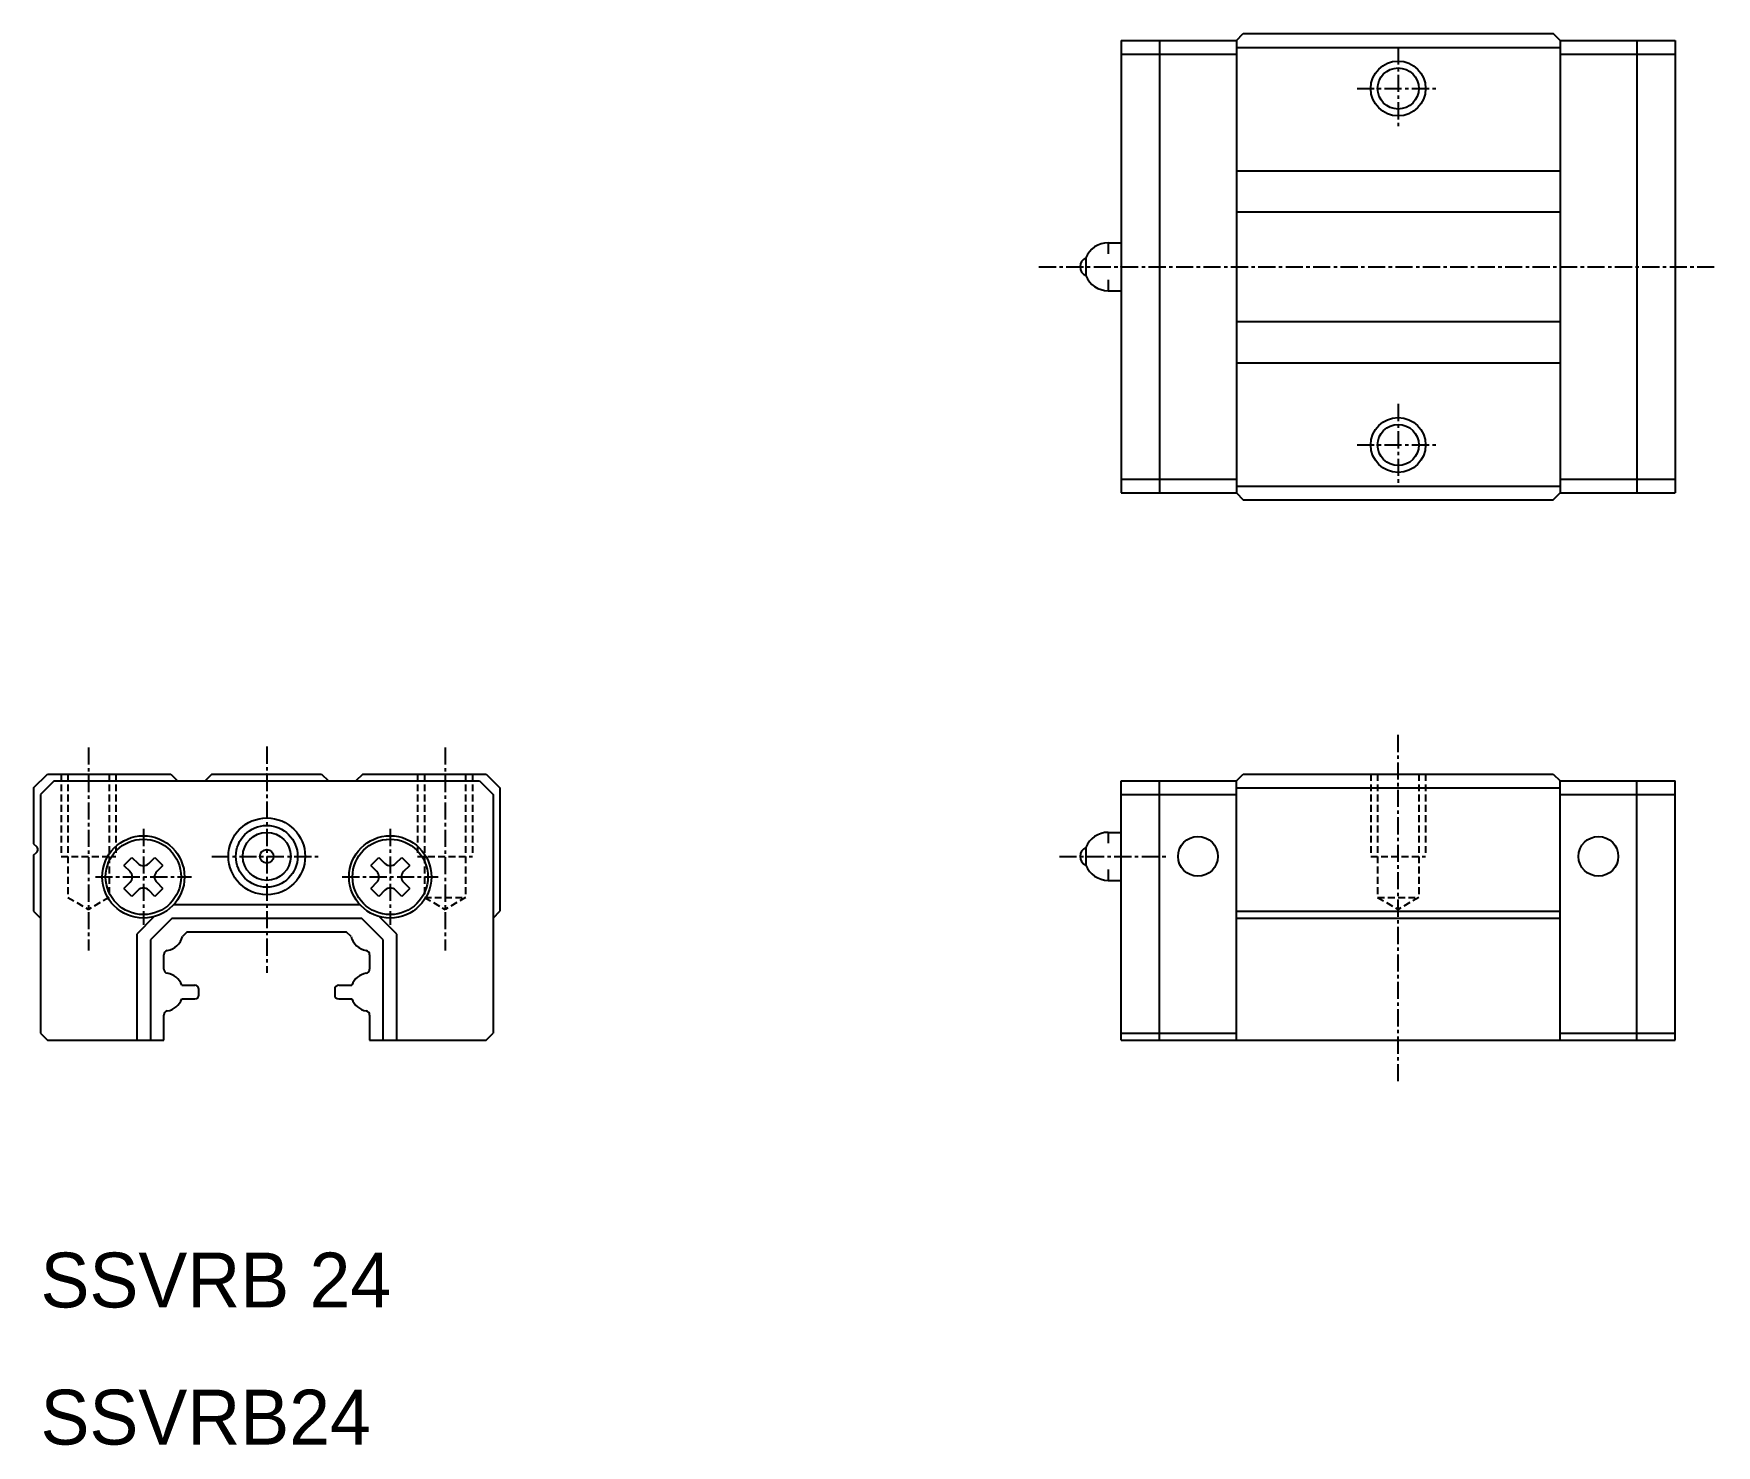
# Model space of a CAD drawing. Extents: x 10 to 132, y 10 to 113.
import ezdxf

# ---------------------------------------------------------------- set-up
doc = ezdxf.new("R2010")
doc.units = 0
doc.linetypes.add('CENTER', pattern=[2, 1.25, -0.25, 0.25, -0.25])
doc.linetypes.add('DASHED', pattern=[0.75, 0.5, -0.25])
doc.layers.get('0').update_dxf_attribs({"linetype": 'CONTINUOUS'})
doc.layers.add('CENTER', color=1, linetype='CENTER')

msp = doc.modelspace()

# ---------------------------------------------------------------- linework, layer by layer
at = {"color": 7, "linetype": 'CONTINUOUS'}
for p, q in [((97.200487, 112.399948), (97.700487, 112.899956)), ((97.700481, 112.899994), (120.300487, 112.899994)), ((120.80047, 112.399956), (120.300464, 112.899948)), ((88.800502, 112.399994), (88.800502, 79.399994)), ((88.800502, 112.399994), (97.200496, 112.399994)), ((91.600505, 112.399994), (91.600505, 79.399994)), ((97.200496, 111.899994), (120.800517, 111.899994)), ((97.200502, 112.399994), (97.200502, 79.399994)), ((120.800487, 112.399994), (120.800487, 79.399994)), ((120.800517, 112.399994), (129.200526, 112.399994)), ((126.400523, 112.399994), (126.400523, 79.399994)), ((129.200496, 112.399994), (129.200496, 79.399994)), ((88.800502, 111.399994), (97.200496, 111.399994)), ((120.800517, 111.399994), (129.200526, 111.399994)), ((97.200496, 102.899994), (120.800517, 102.899994)), ((97.200496, 99.899994), (120.800517, 99.899994)), ((87.850505, 97.649994), (88.800502, 97.649994)), ((87.850505, 97.649994), (87.850505, 96.849991)), ((86.222728, 96.542511), (86.222728, 95.257477)), ((87.850505, 94.949982), (87.850505, 94.149994)), ((87.850505, 94.149994), (88.800502, 94.149994)), ((97.200496, 91.899994), (120.800517, 91.899994)), ((97.200496, 88.899994), (120.800517, 88.899994)), ((88.800502, 80.399994), (97.200496, 80.399994)), ((97.200496, 79.899994), (120.800517, 79.899994)), ((120.800517, 80.399994), (129.200526, 80.399994)), ((88.800502, 79.399994), (97.200496, 79.399994)), ((97.200466, 79.400002), (97.700451, 78.900009)), ((97.700481, 78.899994), (120.300471, 78.899994)), ((120.300489, 78.900002), (120.800496, 79.400017)), ((120.800517, 79.399994), (129.200526, 79.399994)), ((10.509033, 58.899994), (19.500031, 58.899994)), ((19.500035, 58.899979), (20.000057, 58.399956)), ((22.500048, 58.899971), (22.000057, 58.399963)), ((22.500046, 58.899994), (30.500015, 58.899994)), ((30.500025, 58.899986), (31.000025, 58.399986)), ((33.500027, 58.899986), (33.000036, 58.399979)), ((33.500046, 58.899994), (42.490997, 58.899994)), ((97.200501, 58.399962), (97.700498, 58.899964)), ((97.700511, 58.899994), (120.300487, 58.899994)), ((120.300485, 58.899977), (120.8005, 58.399954)), ((9.5, 57.890961), (9.5, 53.824249)), ((9.500025, 57.890961), (10.500037, 58.890976)), ((11.000004, 58.399971), (10.000006, 57.399963)), ((11, 58.399979), (42, 58.399979)), ((41.999996, 58.399971), (43.000004, 57.399956)), ((42.500004, 58.890976), (43.500008, 57.890961)), ((43.5, 57.890961), (43.5, 48.899994)), ((88.800502, 39.499994), (88.800502, 58.399979)), ((88.800502, 58.399979), (97.200502, 58.399979)), ((91.600505, 39.5), (91.600505, 58.399979)), ((97.200502, 39.499994), (97.200502, 58.399979)), ((97.200511, 57.890976), (120.800517, 57.890976)), ((120.800487, 39.5), (120.800487, 58.399979)), ((120.800502, 58.399979), (129.200496, 58.399979)), ((126.400508, 39.5), (126.400508, 58.399979)), ((129.200496, 39.5), (129.200496, 58.399979)), ((10, 57.399963), (10, 40)), ((43, 57.399963), (43, 40)), ((88.800502, 57.399963), (97.200502, 57.399963)), ((120.800502, 57.399963), (129.200496, 57.399963)), ((87.850505, 54.649979), (88.800502, 54.649979)), ((87.850505, 54.649979), (87.850505, 53.849976)), ((9.5, 52.975708), (9.5, 48.899994)), ((9.500015, 53.824265), (9.71216, 53.612114)), ((9.500015, 52.975723), (9.71216, 53.187874)), ((16.078821, 52.23761), (16.662376, 52.821167)), ((16.662376, 52.821152), (17.111115, 52.372414)), ((17.888941, 52.372421), (18.33768, 52.821167)), ((18.337681, 52.821182), (18.921225, 52.237633)), ((34.078818, 52.237633), (34.662363, 52.821182)), ((34.662363, 52.821167), (35.111102, 52.372421)), ((35.888917, 52.372406), (36.337656, 52.821144)), ((36.337645, 52.821167), (36.9212, 52.23761)), ((86.222728, 53.542511), (86.222728, 52.257462)), ((16.078833, 52.23761), (16.527572, 51.788872)), ((18.472485, 51.788879), (18.921224, 52.237618)), ((34.078819, 52.237618), (34.527558, 51.788879)), ((36.472461, 51.788857), (36.9212, 52.237602)), ((87.850505, 51.949982), (87.850505, 51.149979)), ((16.527575, 51.011055), (16.078835, 50.562317)), ((16.66238, 49.97879), (16.078836, 50.562332)), ((17.111119, 50.427513), (16.66238, 49.978775)), ((18.337676, 49.978767), (17.888937, 50.427506)), ((18.921221, 50.562325), (18.337666, 49.978767)), ((18.921221, 50.562309), (18.472482, 51.011047)), ((34.52754, 51.011047), (34.078801, 50.562309)), ((34.662355, 49.978767), (34.078801, 50.562325)), ((35.111095, 50.42749), (34.662355, 49.978752)), ((36.337664, 49.978775), (35.888924, 50.427513)), ((36.921207, 50.562332), (36.337663, 49.97879)), ((36.921207, 50.562317), (36.472468, 51.011055)), ((87.850505, 51.149979), (88.800502, 51.149979)), ((19.736084, 49.399994), (33.263931, 49.399994)), ((9.500004, 48.899986), (10.000004, 48.399986)), ((18.299205, 48.508385), (17.02503, 47.234207)), ((19.605026, 48.399994), (18.025031, 46.819992)), ((19.605011, 48.399994), (33.395004, 48.399994)), ((34.975023, 46.819985), (33.395017, 48.399994)), ((35.975024, 47.2342), (34.700838, 48.508385)), ((42.999996, 48.399986), (43.499996, 48.899986)), ((97.200511, 48.890991), (120.800517, 48.890991)), ((97.200511, 48.390991), (120.800517, 48.390991)), ((17.025009, 47.234207), (17.025009, 39.5)), ((18.025009, 46.819992), (18.025009, 39.5)), ((20.705575, 47.399986), (20.355572, 47.04998)), ((20.705566, 47.399994), (32.294464, 47.399994)), ((32.644461, 47.049996), (32.294468, 47.399986)), ((34.975006, 39.5), (34.975006, 46.819992)), ((35.975006, 39.5), (35.975006, 47.234207)), ((19, 44.673309), (19, 45.726669)), ((34, 45.726669), (34, 44.673309)), ((20.307678, 43.5), (21.250015, 43.5)), ((21.550018, 42.799988), (21.550018, 43.199997)), ((31.450012, 43.199997), (31.450012, 42.799988)), ((31.75, 43.5), (32.692337, 43.5)), ((20.307678, 42.5), (21.250015, 42.5)), ((31.75, 42.5), (32.692337, 42.5)), ((19, 39.5), (19, 41.326676)), ((34, 41.326676), (34, 39.5)), ((10.000023, 39.999985), (10.500023, 39.499985)), ((10.509033, 39.5), (19, 39.5)), ((34, 39.5), (42.490997, 39.5)), ((42.500004, 39.5), (43.000004, 40)), ((88.800502, 40), (97.200511, 40)), ((88.800502, 39.499994), (129.200496, 39.499994)), ((120.800517, 40), (129.200496, 40))]:
    msp.add_line(p, q, dxfattribs=at)
at = {"color": 3, "linetype": 'DASHED'}
for p, q in [((11.5, 58.900033), (11.5, 52.900033)), ((12, 58.900033), (12, 49.900033)), ((15, 58.900033), (15, 49.900033)), ((15.5, 58.900033), (15.5, 52.900033)), ((37.5, 58.900033), (37.5, 52.900033)), ((38, 58.900033), (38, 49.900033)), ((41, 58.900033), (41, 49.900033)), ((41.5, 58.900033), (41.5, 52.900033)), ((107.000499, 58.900033), (107.000499, 52.900033)), ((107.500499, 58.900033), (107.500499, 49.900033)), ((110.500499, 58.900033), (110.500499, 49.900033)), ((111.000499, 58.900033), (111.000499, 52.900033)), ((11.5, 52.900033), (15.5, 52.900033)), ((37.5, 52.900033), (41.5, 52.900033)), ((107.000499, 52.900033), (111.000499, 52.900033)), ((12, 49.900033), (13.5, 49.034007)), ((15, 49.900033), (13.5, 49.034007)), ((38, 49.900033), (41, 49.900033)), ((38, 49.900033), (39.5, 49.034007)), ((41, 49.900033), (39.5, 49.034007)), ((107.500499, 49.900033), (109.000499, 49.034007)), ((107.500499, 49.900033), (110.500499, 49.900033)), ((110.500499, 49.900033), (109.000499, 49.034007))]:
    msp.add_line(p, q, dxfattribs=at)
at = {"color": 3, "linetype": 'CONTINUOUS'}
for centre in [(109.000499, 108.899994), (109.000499, 82.899994)]:
    msp.add_circle(centre, 1.999999, dxfattribs=at)
at = {"color": 7, "linetype": 'CONTINUOUS'}
for centre, radius in [((109.000499, 108.899994), 1.5), ((109.000499, 82.899994), 1.5), ((26.5, 52.899979), 2.799998), ((17.5, 51.399979), 2.999999), ((17.5, 51.399979), 2.749999), ((26.5, 52.899979), 2.249998), ((26.5, 52.899979), 1.749998), ((35.5, 51.399979), 2.999999), ((35.5, 51.399979), 2.749999), ((94.400508, 52.899979), 1.449999), ((123.60052, 52.899979), 1.449999), ((26.5, 52.899979), 0.5)]:
    msp.add_circle(centre, radius, dxfattribs=at)
for centre, radius, start, end in [((87.850505, 95.899994), 1.75, 89.999985, 158.459579), ((86.500499, 95.899994), 0.699999, 113.379883, 246.620041), ((87.850505, 95.899994), 1.749998, 201.540421, 269.999969), ((87.850505, 52.899979), 1.749999, 89.999985, 158.459564), ((9.5, 53.399979), 0.300003, 314.999756, 45.000259), ((86.500499, 52.899979), 0.699999, 113.379883, 246.620041), ((16.138641, 51.399948), 0.55, 315.000061, 44.999931), ((17.5, 52.761337), 0.55, 225, 315), ((18.861374, 51.399948), 0.55, 135, 225), ((34.138641, 51.399948), 0.55, 315.000061, 44.999931), ((35.5, 52.761337), 0.55, 225, 315), ((36.861374, 51.399948), 0.55, 135, 225), ((87.850505, 52.899979), 1.749999, 201.540436, 269.999969), ((17.5, 50.038605), 0.55, 45, 135), ((35.5, 50.038605), 0.55, 45, 135), ((19, 47.399979), 1.400001, 280.164246, 345.522522), ((34, 47.399979), 1.399998, 194.477463, 259.835785), ((19.300003, 45.726669), 0.299996, 100.164314, 180), ((33.699997, 45.726669), 0.3, 0, 79.835602), ((19.300003, 44.673309), 0.3, 180, 259.835693), ((19, 42.999985), 1.399999, 20.924854, 79.835754), ((34, 42.999985), 1.4, 100.16423, 159.07515), ((33.699997, 44.673309), 0.299996, 280.164398, 0), ((21.250015, 43.199997), 0.3, 0, 90), ((31.75, 43.199997), 0.300003, 90, 180), ((19, 42.999985), 1.400001, 280.164246, 339.075134), ((21.250015, 42.799988), 0.300003, 270, 0), ((31.75, 42.799988), 0.3, 180, 270), ((34, 42.999985), 1.399999, 200.92485, 259.835785), ((19.300003, 41.326676), 0.299996, 100.164314, 180), ((33.699997, 41.326676), 0.3, 0, 79.835602)]:
    msp.add_arc(centre, radius, start, end, dxfattribs=at)
for p in [(88.800502, 95.899994), (88.800502, 95.899994), (129.200496, 95.899994), (26.5, 58.899994)]:
    msp.add_point(p, dxfattribs=at)
at = {"layer": 'CENTER', "color": 1, "linetype": 'CENTER'}
for p, q in [((109.000499, 111.899994), (109.000499, 105.899994)), ((106.000499, 108.899994), (112.000499, 108.899994)), ((82.8005, 95.899994), (132.200496, 95.899994)), ((109.000499, 85.899994), (109.000499, 79.899994)), ((106.000499, 82.899994), (112.000499, 82.899994)), ((109.000499, 36.499994), (109.000499, 61.899994)), ((13.5, 60.838187), (13.5, 46.034007)), ((26.5, 60.899994), (26.500015, 44.399994)), ((39.5, 60.838187), (39.5, 46.034007)), ((17.5, 54.899979), (17.5, 47.899979)), ((35.5, 54.899979), (35.5, 47.899979)), ((22.5, 52.899979), (30.5, 52.899979)), ((84.300487, 52.899979), (92.300487, 52.899979)), ((14, 51.399979), (21, 51.399979)), ((32, 51.399979), (39, 51.399979))]:
    msp.add_line(p, q, dxfattribs=at)

# ---------------------------------------------------------------- texts
at = {"color": 7, "linetype": 'CONTINUOUS'}
for s, p in [('SSVRB 24', (10, 20)), ('SSVRB24', (10, 10))]:
    msp.add_text(s, height=4, dxfattribs=at).set_placement(p)

doc.saveas('drawing.dxf')
